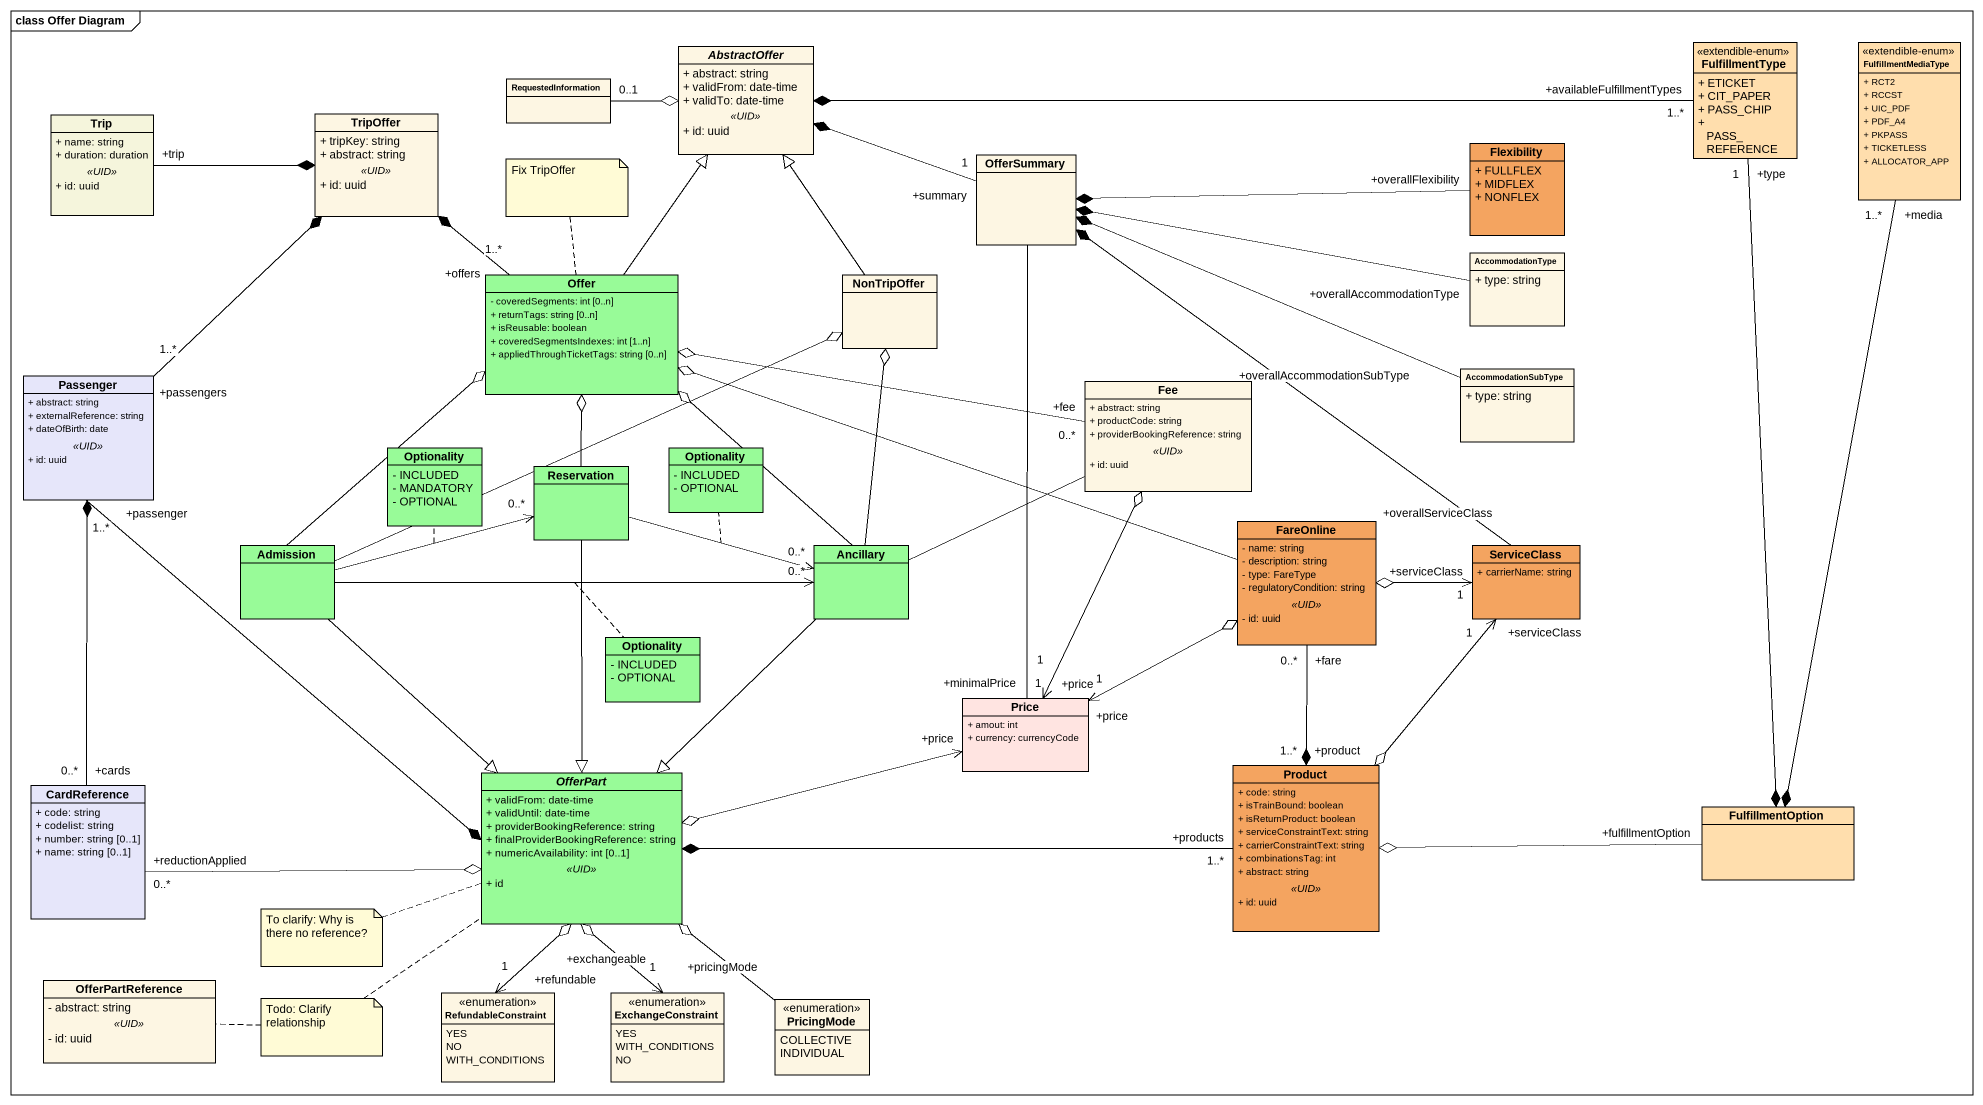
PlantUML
@startuml
mainframe class Offer Diagram
hide circle
hide empty members
skinparam classAttributeIconSize 0
abstract class AbstractOffer {
  + abstract: string
  + validFrom: date-time
  + validTo: date-time
  .. <<UID>> ..
  + id: uuid
}
class FulfillmentType <<extendible-enum>> #FFDEAD {
  + ETICKET
  + CIT_PAPER
  + PASS_CHIP
  + PASS_REFERENCE
}
class FulfillmentMediaType <<extendible-enum>> #FFDEAD {
  + RCT2
  + RCCST
  + UIC_PDF
  + PDF_A4
  + PKPASS
  + TICKETLESS
  + ALLOCATOR_APP
}
class Trip #F5F5DC {
  + name: string
  + duration: duration
  .. <<UID>> ..
  + id: uuid
}
class TripOffer {
  + tripKey: string
  + abstract: string
  .. <<UID>> ..
  + id: uuid
}
class RequestedInformation
class OfferSummary
class Flexibility #F4A460 {
  + FULLFLEX
  + MIDFLEX
  + NONFLEX
}
class AccommodationType {
  + type: string
}
class Offer #98FB98 {
  - coveredSegments: int [0..n]
  + returnTags: string [0..n]
  + isReusable: boolean
  + coveredSegmentsIndexes: int [1..n]
  + appliedThroughTicketTags: string [0..n]
}
class NonTripOffer
class Passenger #E6E6FA {
  + abstract: string
  + externalReference: string
  + dateOfBirth: date
  .. <<UID>> ..
  + id: uuid
}
class Fee {
  + abstract: string
  + productCode: string
  + providerBookingReference: string
  .. <<UID>> ..
  + id: uuid
}
class AccommodationSubType {
  + type: string
}
class Optionality #98FB98 {
  - INCLUDED
  - MANDATORY
  - OPTIONAL
}
class "Optionality" as Optionality_2 #98FB98 {
  - INCLUDED
  - OPTIONAL
}
class Reservation #98FB98
class FareOnline #F4A460 {
  - name: string
  - description: string
  - type: FareType
  - regulatoryCondition: string
  .. <<UID>> ..
  - id: uuid
}
class Admission #98FB98
class Ancillary #98FB98
class ServiceClass #F4A460 {
  + carrierName: string
}
class "Optionality" as Optionality_3 #98FB98 {
  - INCLUDED
  - OPTIONAL
}
class Price #FFE4E1 {
  + amout: int
  + currency: currencyCode
}
abstract class OfferPart #98FB98 {
  + validFrom: date-time
  + validUntil: date-time
  + providerBookingReference: string
  + finalProviderBookingReference: string
  + numericAvailability: int [0..1]
  .. <<UID>> ..
  + id
}
class Product #F4A460 {
  + code: string
  + isTrainBound: boolean
  + isReturnProduct: boolean
  + serviceConstraintText: string
  + carrierConstraintText: string
  + combinationsTag: int
  + abstract: string
  .. <<UID>> ..
  + id: uuid
}
class CardReference #E6E6FA {
  + code: string
  + codelist: string
  + number: string [0..1]
  + name: string [0..1]
}
class FulfillmentOption #FFDEAD
class OfferPartReference {
  - abstract: string
  .. <<UID>> ..
  - id: uuid
}
enum RefundableConstraint {
  YES
  NO
  WITH_CONDITIONS
}
enum ExchangeConstraint {
  YES
  WITH_CONDITIONS
  NO
}
enum PricingMode {
  COLLECTIVE
  INDIVIDUAL
}
FulfillmentType "+availableFulfillmentTypes\n1..*" -left-* AbstractOffer
FulfillmentType "+type\n1" --* FulfillmentOption
FulfillmentMediaType "+media\n1..*" --* FulfillmentOption
Trip "+trip" -right-* TripOffer
RequestedInformation "0..1" -right-o AbstractOffer
OfferSummary "+summary\n1" -left-* AbstractOffer
OfferSummary -- "+minimalPrice\n1" Price
Flexibility "+overallFlexibility" -left-* OfferSummary
AccommodationType "+overallAccommodationType" -left-* OfferSummary
Offer -up-|> AbstractOffer
Offer "+offers\n1..*" -up-* TripOffer
NonTripOffer -up-|> AbstractOffer
Passenger "+passengers\n1..*" -up-* TripOffer
Passenger "+passenger\n1..*" --* OfferPart
Fee "+fee\n0..*" -left-o Offer
AccommodationSubType "+overallAccommodationSubType" -left-* OfferSummary
Reservation -up-o Offer
Reservation -right-> "0..*" Ancillary
(Reservation, Ancillary) .. Optionality_2
Reservation --|> OfferPart
FareOnline -left-o Offer
FareOnline "+fare\n0..*" --* "+product\n1..*" Product
Admission -up-o Offer
Admission -right-o NonTripOffer
Admission -right-> "0..*" Reservation
(Admission, Reservation) .. Optionality
Admission -right-> "0..*" Ancillary
(Admission, Ancillary) .. Optionality_3
Admission --|> OfferPart
Ancillary -up-o Offer
Ancillary -up-o NonTripOffer
Ancillary -right- Fee
Ancillary --|> OfferPart
ServiceClass "+overallServiceClass" -up-* OfferSummary
ServiceClass "+serviceClass\n1" <-left-o FareOnline
ServiceClass "+serviceClass\n1" <--o Product
Price "+price\n1" <-up-o Fee
Price "+price\n1" <-right-o FareOnline
Price "+price" <-left-o OfferPart
Product "+products\n1..*" -left-* OfferPart
CardReference "+cards\n0..*" -up-* Passenger
CardReference "+reductionApplied\n0..*" -right-o OfferPart
FulfillmentOption "+fulfillmentOption" -left-o Product
RefundableConstraint "+refundable\n1" <-up-o OfferPart
ExchangeConstraint "+exchangeable\n1" <-up-o OfferPart
PricingMode "+pricingMode" -up-o OfferPart
note top of Offer : Fix TripOffer
note left of OfferPart : To clarify: Why is there no reference?
note as N3
  Todo: Clarify relationship
end note
N3 .. OfferPartReference
N3 .. OfferPart
@enduml
